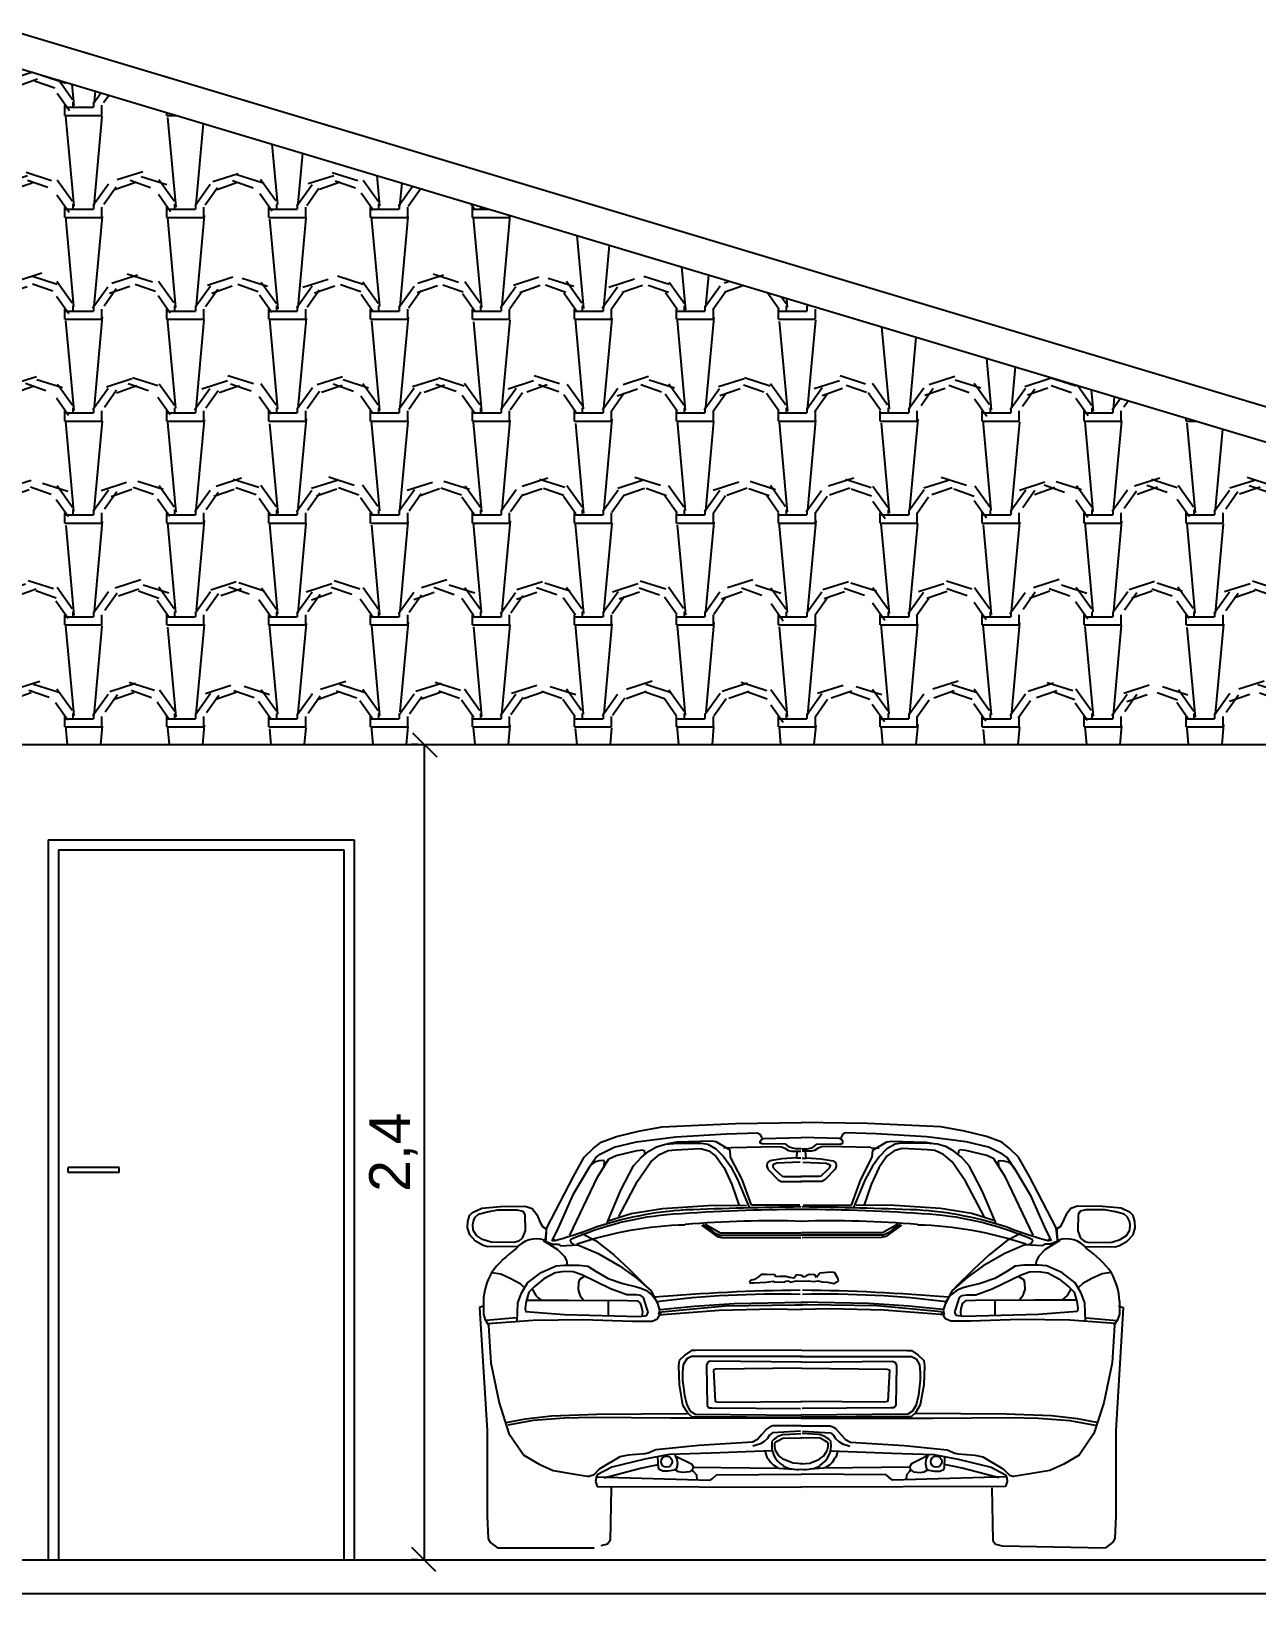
# Model space of a CAD drawing. Header units: millimetres. Extents: x 562 to 1062, y -27 to 300.
# Drawn here: x 958.979 to 962.586, y 218.549 to 223.149 of the extents above; entities that cross this region are included whole.
import ezdxf

# ---------------------------------------------------------------- set-up
doc = ezdxf.new("R2010")
doc.units = ezdxf.units.MM
doc.header["$LTSCALE"] = 0.04
doc.linetypes.add('ACAD_ISO03W100', pattern=[30, 12, -18])
for name, color, linetype in [('01', 1, 'Continuous'), ('02', 2, 'Continuous'), ('03', 3, 'Continuous'), ('05', 5, 'Continuous'), ('BAN', 11, 'Continuous'), ('CALCADA', 4, 'Continuous'), ('TRACEJADO', 7, 'ACAD_ISO03W100')]:
    doc.layers.add(name, color=color, linetype=linetype)
doc.styles.get("Standard").update_dxf_attribs({"font": 'arial.ttf'})
doc.dimstyles.new('ISO-25', dxfattribs={"dimscale": 0.03, "dimtxt": 4, "dimasz": 2.5, "dimexe": 1.25, "dimexo": 0.625, "dimtad": 1, "dimtxsty": 'Standard', "dimblk": 'OBLIQUE', "dimcen": 2.5, "dimadec": 3, "dimazin": 0, "dimtfac": 1, "dimtmove": 0, "dimatfit": 3, "dimldrblk": 'OBLIQUE', "dimfxl": 1, "dimarcsym": 0})

# ---------------------------------------------------------------- blocks, each defined once
blk = doc.blocks.new('_Oblique')
at = {"layer": 'TRACEJADO', "color": 0, "lineweight": -2}
blk.add_line((-0.5, -0.5), (0.5, 0.5), dxfattribs=at)
blk = doc.blocks.new('*D459')
at = {"layer": 'BAN', "color": 0}
for p, q in [((960.1167, 221.0494), (960.0979, 221.0494)), ((960.1354, 221.0494), (960.1354, 218.6494)), ((960.1167, 218.6494), (960.0979, 218.6494))]:
    blk.add_line(p, q, dxfattribs=at)
at = {"layer": 'Defpoints', "color": 0}
for p in [(960.1354, 221.0494), (960.1354, 218.6494), (960.1354, 218.6494)]:
    blk.add_point(p, dxfattribs=at)
at = {"layer": 'BAN', "color": 0, "xscale": 0.075, "yscale": 0.075, "zscale": 0.075}
for p, rotation in [((960.1354, 221.0494), 90), ((960.1354, 218.6494), 270)]:
    blk.add_blockref('_Oblique', p, dxfattribs=dict(at, rotation=rotation))
at = {"layer": 'BAN', "color": 0, "insert": (960.0445, 219.8494), "char_height": 0.12, "attachment_point": 5, "rotation": 90}
blk.add_mtext('2,4', dxfattribs=at)

msp = doc.modelspace()

# ---------------------------------------------------------------- hatches: boundary and pattern name
at = {"layer": '03'}
h = msp.add_hatch(dxfattribs=at)
h.set_pattern_fill('TELHA2', color=256, scale=0.3, style=0)
h.set_pattern_definition([(125.2176, (0.276, 0.03), (2.10000034906, -2.99999974996), [0.0624261, -6.1801698]), (160.71, (0.24, 0.081), (5.10000155527, -1.7999959482), [0.0635688, -6.2933172]), (199.29, (0.18, 0.102), (-5.10000155527, -1.7999959482), [0.0635688, -6.2933172]), (234.7824, (0.12, 0.081), (-2.10000034906, -2.99999974996), [0.0624261, -6.1801698]), (270, (0.084, 0.03), (0.3, -0.3), [0.03, -0.27]), (90, (0.276, 0), (-0.3, 0.3), [0.03, -0.27]), (0, (0.276, 0.024), (0.3, 0.3), [0.024, -0.276]), (0, (0.276, 0), (0.3, 0.3), [0.024, -0.276]), (125.5377, (0.3, 0.039), (-0.900000472, 1.1999994744), [0.077421, -2.5032768]), (162.2553, (0.255, 0.102), (-6.59999886937, 2.10000322881), [0.0787464, -7.7958963]), (197.7447, (0.18, 0.126), (6.59999886937, 2.10000322881), [0.0787464, -7.7958963]), (234.4623, (0.105, 0.102), (0.900000472, 1.1999994744), [0.077421, -2.5032768]), (270, (0.06, 0.039), (0.3, -0.3), [0.015, -0.285]), (90, (0.3, 0.024), (-0.3, 0.3), [0.015, -0.285]), (0, (0, 0.024), (0.3, 0.3), [0.06, -0.24]), (0, (0, 0), (0.3, 0.3), [0.084, -0.216]), (84.8056, (0.06, 0.036), (-0.2999985674, -3.000000201), [0.2650887, -3.0485196]), (95.1944, (0.3, 0.036), (-0.2999985674, 3.000000201), [0.2650887, -3.0485196])])
h.paths.add_polyline_path([(958.9287, 223.045), (958.9287, 221.9594), (958.9287, 221.0494), (965.4287, 221.0494), (965.4287, 221.095)])

# ---------------------------------------------------------------- linework, layer by layer
at = {"layer": '01'}
for p, q in [((960.8354, 219.9238), (960.9422, 219.9293)), ((960.9422, 219.9293), (961.0512, 219.9337)), ((961.0512, 219.9337), (961.2461, 219.937)), ((961.4399, 219.9337), (961.245, 219.937)), ((961.5489, 219.9293), (961.4399, 219.9337)), ((961.6557, 219.9238), (961.5489, 219.9293)), ((960.6559, 219.8786), (960.701, 219.8951)), ((960.6946, 219.8641), (960.7604, 219.8801)), ((960.701, 219.8951), (960.766, 219.9116)), ((960.7604, 219.8801), (960.876, 219.8948)), ((960.766, 219.9116), (960.8354, 219.9238)), ((960.876, 219.8948), (961.0253, 219.9035)), ((960.9814, 219.8816), (960.879, 219.8787)), ((960.9946, 219.8801), (960.9814, 219.8816)), ((961.0356, 219.8553), (960.9946, 219.8801)), ((961.0253, 219.9035), (961.1161, 219.9065)), ((961.1161, 219.9065), (961.1234, 219.9021)), ((961.1234, 219.9021), (961.1292, 219.8918)), ((961.1242, 219.8819), (961.1275, 219.8868)), ((961.1242, 219.8761), (961.1242, 219.8819)), ((961.1275, 219.8868), (961.1325, 219.8901)), ((961.1325, 219.8901), (961.246, 219.8926)), ((961.3586, 219.8901), (961.2451, 219.8926)), ((961.3636, 219.8868), (961.3586, 219.8901)), ((961.3677, 219.9021), (961.3619, 219.8918)), ((961.3669, 219.8819), (961.3636, 219.8868)), ((961.3669, 219.8761), (961.3669, 219.8819)), ((961.375, 219.9065), (961.3677, 219.9021)), ((961.4658, 219.9035), (961.375, 219.9065)), ((961.4555, 219.8553), (961.4965, 219.8801)), ((961.615, 219.8948), (961.4658, 219.9035)), ((961.4965, 219.8801), (961.5097, 219.8816)), ((961.5097, 219.8816), (961.6121, 219.8787)), ((961.7307, 219.8801), (961.615, 219.8948)), ((961.7251, 219.9116), (961.6557, 219.9238)), ((961.7901, 219.8951), (961.7251, 219.9116)), ((961.7965, 219.8641), (961.7307, 219.8801)), ((961.8352, 219.8786), (961.7901, 219.8951)), ((960.5744, 219.7774), (960.6063, 219.8346)), ((960.6063, 219.8346), (960.6339, 219.861)), ((960.6339, 219.861), (960.6559, 219.8786)), ((960.6404, 219.8334), (960.6536, 219.8436)), ((960.6536, 219.8436), (960.6946, 219.8641)), ((960.679, 219.8302), (960.6999, 219.8401)), ((960.6999, 219.8401), (960.7616, 219.8544)), ((960.7517, 219.8093), (960.7748, 219.8346)), ((960.7616, 219.8544), (960.7803, 219.8566)), ((960.7748, 219.8346), (960.7968, 219.8522)), ((960.7824, 219.8553), (960.7838, 219.845)), ((960.7968, 219.8522), (960.8189, 219.8654)), ((960.8023, 219.8214), (960.8277, 219.8423)), ((960.8189, 219.8654), (960.8453, 219.8731)), ((960.8277, 219.8423), (960.853, 219.8544)), ((960.8453, 219.8731), (960.8816, 219.8764)), ((960.879, 219.8787), (960.8512, 219.8743)), ((960.853, 219.8544), (960.875, 219.8566)), ((960.875, 219.8566), (960.9488, 219.8599)), ((960.8816, 219.8764), (960.951, 219.8764)), ((960.9488, 219.8599), (960.973, 219.8533)), ((960.951, 219.8764), (960.9697, 219.8731)), ((960.9697, 219.8731), (960.9939, 219.8588)), ((960.973, 219.8533), (960.9939, 219.8379)), ((960.9939, 219.8588), (961.016, 219.8368)), ((960.9939, 219.8379), (961.0182, 219.8038)), ((961.016, 219.8368), (961.0369, 219.8082)), ((961.04, 219.8626), (961.0165, 219.8611)), ((961.037, 219.8348), (961.0356, 219.8553)), ((961.0707, 219.769), (961.037, 219.8348)), ((961.0411, 219.863), (961.1703, 219.8663)), ((961.13, 219.8737), (961.1242, 219.8761)), ((961.1999, 219.8728), (961.13, 219.8737)), ((961.1703, 219.8663), (961.1868, 219.8654)), ((961.1868, 219.8654), (961.1966, 219.8613)), ((961.1966, 219.8613), (961.2073, 219.8547)), ((961.2049, 219.8695), (961.1999, 219.8728)), ((961.2106, 219.8646), (961.2049, 219.8695)), ((961.2073, 219.8547), (961.2164, 219.8523)), ((961.2197, 219.8613), (961.2106, 219.8646)), ((961.2164, 219.8523), (961.2329, 219.8523)), ((961.2287, 219.8597), (961.2197, 219.8613)), ((961.2444, 219.8597), (961.2287, 219.8597)), ((961.2312, 219.8317), (961.2337, 219.8523)), ((961.2337, 219.8523), (961.2436, 219.8523)), ((961.2467, 219.8597), (961.2624, 219.8597)), ((961.2574, 219.8523), (961.2475, 219.8523)), ((961.2599, 219.8317), (961.2574, 219.8523)), ((961.2747, 219.8523), (961.2582, 219.8523)), ((961.2624, 219.8597), (961.2714, 219.8613)), ((961.2714, 219.8613), (961.2805, 219.8646)), ((961.2837, 219.8547), (961.2747, 219.8523)), ((961.2805, 219.8646), (961.2862, 219.8695)), ((961.2944, 219.8613), (961.2837, 219.8547)), ((961.2862, 219.8695), (961.2912, 219.8728)), ((961.2912, 219.8728), (961.3611, 219.8737)), ((961.3043, 219.8654), (961.2944, 219.8613)), ((961.3208, 219.8663), (961.3043, 219.8654)), ((961.45, 219.863), (961.3208, 219.8663)), ((961.3611, 219.8737), (961.3669, 219.8761)), ((961.4204, 219.769), (961.4541, 219.8348)), ((961.4511, 219.8626), (961.4745, 219.8611)), ((961.4541, 219.8348), (961.4555, 219.8553)), ((961.4751, 219.8368), (961.4542, 219.8082)), ((961.4971, 219.8379), (961.4729, 219.8038)), ((961.4971, 219.8588), (961.4751, 219.8368)), ((961.5214, 219.8731), (961.4971, 219.8588)), ((961.5181, 219.8533), (961.4971, 219.8379)), ((961.5423, 219.8599), (961.5181, 219.8533)), ((961.5401, 219.8764), (961.5214, 219.8731)), ((961.6095, 219.8764), (961.5401, 219.8764)), ((961.6161, 219.8566), (961.5423, 219.8599)), ((961.6458, 219.8731), (961.6095, 219.8764)), ((961.6121, 219.8787), (961.6399, 219.8743)), ((961.6381, 219.8544), (961.6161, 219.8566)), ((961.6634, 219.8423), (961.6381, 219.8544)), ((961.6722, 219.8654), (961.6458, 219.8731)), ((961.6887, 219.8214), (961.6634, 219.8423)), ((961.6943, 219.8522), (961.6722, 219.8654)), ((961.7163, 219.8346), (961.6943, 219.8522)), ((961.7087, 219.8553), (961.7072, 219.845)), ((961.7295, 219.8544), (961.7108, 219.8566)), ((961.7394, 219.8093), (961.7163, 219.8346)), ((961.7912, 219.8401), (961.7295, 219.8544)), ((961.8121, 219.8302), (961.7912, 219.8401)), ((961.8375, 219.8436), (961.7965, 219.8641)), ((961.8572, 219.861), (961.8352, 219.8786)), ((961.8507, 219.8334), (961.8375, 219.8436)), ((961.8848, 219.8346), (961.8572, 219.861)), ((961.9167, 219.7774), (961.8848, 219.8346)), ((960.6218, 219.806), (960.5722, 219.7235)), ((960.617, 219.7997), (960.6404, 219.8334)), ((960.6317, 219.8159), (960.6218, 219.806)), ((960.6383, 219.8214), (960.6317, 219.8159)), ((960.6504, 219.8236), (960.6383, 219.8214)), ((960.6449, 219.7763), (960.679, 219.8302)), ((960.6603, 219.8247), (960.6504, 219.8236)), ((960.6658, 219.8236), (960.6603, 219.8247)), ((960.6647, 219.8093), (960.6658, 219.8236)), ((960.7131, 219.7356), (960.7517, 219.8093)), ((960.7627, 219.7642), (960.8023, 219.8214)), ((961.0182, 219.8038), (961.0402, 219.7543)), ((961.0369, 219.8082), (961.0578, 219.7686)), ((961.1448, 219.8177), (961.1432, 219.8079)), ((961.1432, 219.8079), (961.1465, 219.7997)), ((961.1522, 219.8235), (961.1448, 219.8177)), ((961.1465, 219.7997), (961.1769, 219.7676)), ((961.1884, 219.8301), (961.1522, 219.8235)), ((961.1629, 219.8136), (961.1604, 219.8087)), ((961.1604, 219.8087), (961.1637, 219.8021)), ((961.1728, 219.8169), (961.1629, 219.8136)), ((961.1637, 219.8021), (961.1695, 219.7964)), ((961.1695, 219.7964), (961.1884, 219.7791)), ((961.2419, 219.8202), (961.1728, 219.8169)), ((961.2304, 219.8325), (961.1884, 219.8301)), ((961.2436, 219.8317), (961.2312, 219.8317)), ((961.2475, 219.8317), (961.2599, 219.8317)), ((961.2492, 219.8202), (961.3183, 219.8169)), ((961.2607, 219.8325), (961.3027, 219.8301)), ((961.3027, 219.8301), (961.3389, 219.8235)), ((961.3216, 219.7964), (961.3027, 219.7791)), ((961.3446, 219.7997), (961.3142, 219.7676)), ((961.3183, 219.8169), (961.3282, 219.8136)), ((961.3274, 219.8021), (961.3216, 219.7964)), ((961.3307, 219.8087), (961.3274, 219.8021)), ((961.3282, 219.8136), (961.3307, 219.8087)), ((961.3389, 219.8235), (961.3463, 219.8177)), ((961.3479, 219.8079), (961.3446, 219.7997)), ((961.3463, 219.8177), (961.3479, 219.8079)), ((961.4542, 219.8082), (961.4333, 219.7686)), ((961.4729, 219.8038), (961.4509, 219.7543)), ((961.7284, 219.7642), (961.6887, 219.8214)), ((961.7779, 219.7356), (961.7394, 219.8093)), ((961.8462, 219.7763), (961.8121, 219.8302)), ((961.8253, 219.8236), (961.8308, 219.8247)), ((961.8264, 219.8093), (961.8253, 219.8236)), ((961.8308, 219.8247), (961.8407, 219.8236)), ((961.8407, 219.8236), (961.8528, 219.8214)), ((961.8741, 219.7997), (961.8507, 219.8334)), ((961.8528, 219.8214), (961.8594, 219.8159)), ((961.8594, 219.8159), (961.8693, 219.806)), ((961.8693, 219.806), (961.9189, 219.7235)), ((960.4962, 219.6267), (960.5744, 219.7774)), ((960.5634, 219.6047), (960.6449, 219.7763)), ((960.7076, 219.6597), (960.7627, 219.7642)), ((961.0402, 219.7543), (961.0622, 219.6916)), ((961.0578, 219.7686), (961.092, 219.6861)), ((961.0985, 219.693), (961.0707, 219.769)), ((961.1769, 219.7676), (961.1859, 219.7635)), ((961.1859, 219.7635), (961.1925, 219.7627)), ((961.1884, 219.7791), (961.1934, 219.7775)), ((961.1925, 219.7627), (961.2468, 219.7635)), ((961.1934, 219.7775), (961.2468, 219.7775)), ((961.2977, 219.7775), (961.2442, 219.7775)), ((961.2986, 219.7627), (961.2442, 219.7635)), ((961.3027, 219.7791), (961.2977, 219.7775)), ((961.3051, 219.7635), (961.2986, 219.7627)), ((961.3142, 219.7676), (961.3051, 219.7635)), ((961.3926, 219.693), (961.4204, 219.769)), ((961.4333, 219.7686), (961.3991, 219.6861)), ((961.4509, 219.7543), (961.4289, 219.6916)), ((961.7834, 219.6597), (961.7284, 219.7642)), ((961.9277, 219.6047), (961.8462, 219.7763)), ((961.9949, 219.6267), (961.9167, 219.7774)), ((960.5722, 219.7235), (960.5304, 219.6289)), ((960.6735, 219.641), (960.7131, 219.7356)), ((961.8176, 219.641), (961.7779, 219.7356)), ((961.9189, 219.7235), (961.9607, 219.6289)), ((960.2639, 219.6449), (960.2688, 219.6626)), ((960.2688, 219.6626), (960.2776, 219.6722)), ((960.2776, 219.6722), (960.3049, 219.6843)), ((960.28, 219.6465), (960.2856, 219.6578)), ((960.2856, 219.6578), (960.2953, 219.6674)), ((960.2953, 219.6674), (960.3242, 219.6746)), ((960.3049, 219.6843), (960.3596, 219.6899)), ((960.3218, 219.6738), (960.3523, 219.6794)), ((960.3523, 219.6794), (960.4086, 219.6794)), ((960.3596, 219.6899), (960.4327, 219.6907)), ((960.4086, 219.6794), (960.4255, 219.6762)), ((960.4255, 219.6762), (960.4311, 219.6658)), ((960.4311, 219.6658), (960.4319, 219.6176)), ((960.4327, 219.6907), (960.4528, 219.6835)), ((960.4528, 219.6835), (960.4665, 219.6658)), ((960.4665, 219.6658), (960.4777, 219.6401)), ((960.6768, 219.6476), (960.744, 219.6685)), ((960.744, 219.6685), (960.8365, 219.6839)), ((960.8365, 219.6839), (960.9862, 219.6938)), ((960.9862, 219.6938), (961.0842, 219.6927)), ((961.2405, 219.693), (961.0985, 219.693)), ((961.2506, 219.693), (961.3926, 219.693)), ((961.5049, 219.6938), (961.4068, 219.6927)), ((961.6546, 219.6839), (961.5049, 219.6938)), ((961.7471, 219.6685), (961.6546, 219.6839)), ((961.8143, 219.6476), (961.7471, 219.6685)), ((962.0246, 219.6658), (962.0134, 219.6401)), ((962.0383, 219.6835), (962.0246, 219.6658)), ((962.0584, 219.6907), (962.0383, 219.6835)), ((962.1315, 219.6899), (962.0584, 219.6907)), ((962.06, 219.6658), (962.0592, 219.6176)), ((962.0656, 219.6762), (962.06, 219.6658)), ((962.0825, 219.6794), (962.0656, 219.6762)), ((962.1387, 219.6794), (962.0825, 219.6794)), ((962.1862, 219.6843), (962.1315, 219.6899)), ((962.1693, 219.6738), (962.1387, 219.6794)), ((962.1958, 219.6674), (962.1669, 219.6746)), ((962.2135, 219.6722), (962.1862, 219.6843)), ((962.2055, 219.6578), (962.1958, 219.6674)), ((962.2111, 219.6465), (962.2055, 219.6578)), ((962.2223, 219.6626), (962.2135, 219.6722)), ((962.2272, 219.6449), (962.2223, 219.6626)), ((960.2631, 219.6264), (960.2639, 219.6449)), ((960.2696, 219.6056), (960.2631, 219.6264)), ((960.2864, 219.5871), (960.2696, 219.6056)), ((960.2784, 219.6361), (960.28, 219.6465)), ((960.2792, 219.62), (960.2784, 219.6361)), ((960.2889, 219.604), (960.2792, 219.62)), ((960.4319, 219.6176), (960.4239, 219.5967)), ((960.4777, 219.6401), (960.4842, 219.6296)), ((960.4842, 219.6296), (960.4938, 219.624)), ((960.4918, 219.5915), (960.4962, 219.6267)), ((960.4938, 219.624), (960.493, 219.5895)), ((960.5304, 219.6289), (960.5105, 219.5882)), ((960.5993, 219.6103), (960.6397, 219.5897)), ((960.9512, 219.6349), (960.9972, 219.6011)), ((960.9552, 219.6363), (960.9728, 219.6255)), ((960.962, 219.6376), (961.0067, 219.6119)), ((960.9728, 219.6255), (960.9877, 219.6133)), ((960.9877, 219.6133), (961.0053, 219.6052)), ((961.0053, 219.6052), (961.2449, 219.6052)), ((961.0067, 219.6119), (961.0283, 219.6119)), ((961.0283, 219.6119), (961.2449, 219.6119)), ((961.4628, 219.6119), (961.2462, 219.6119)), ((961.4858, 219.6052), (961.2462, 219.6052)), ((961.4844, 219.6119), (961.4628, 219.6119)), ((961.5291, 219.6376), (961.4844, 219.6119)), ((961.5034, 219.6133), (961.4858, 219.6052)), ((961.5399, 219.6349), (961.4939, 219.6011)), ((961.5183, 219.6255), (961.5034, 219.6133)), ((961.5359, 219.6363), (961.5183, 219.6255)), ((961.8917, 219.6103), (961.8514, 219.5897)), ((961.9607, 219.6289), (961.9806, 219.5882)), ((961.9993, 219.5915), (961.9949, 219.6267)), ((962.0069, 219.6296), (961.9973, 219.624)), ((961.9973, 219.624), (961.9981, 219.5895)), ((962.0134, 219.6401), (962.0069, 219.6296)), ((962.0592, 219.6176), (962.0672, 219.5967)), ((962.2022, 219.604), (962.2119, 219.62)), ((962.2046, 219.5871), (962.2215, 219.6056)), ((962.2127, 219.6361), (962.2111, 219.6465)), ((962.2119, 219.62), (962.2127, 219.6361)), ((962.2215, 219.6056), (962.228, 219.6264)), ((962.228, 219.6264), (962.2272, 219.6449)), ((960.3089, 219.575), (960.2864, 219.5871)), ((960.3073, 219.5919), (960.2889, 219.604)), ((960.3323, 219.5847), (960.3073, 219.5919)), ((960.3226, 219.571), (960.3089, 219.575)), ((960.4086, 219.5718), (960.3226, 219.571)), ((960.399, 219.5831), (960.3323, 219.5847)), ((960.4134, 219.5871), (960.399, 219.5831)), ((960.4239, 219.5967), (960.4134, 219.5871)), ((960.4851, 219.5898), (960.5279, 219.5632)), ((960.4891, 219.5888), (960.5133, 219.5789)), ((960.5105, 219.5882), (960.5204, 219.5926)), ((960.5133, 219.5789), (960.5303, 219.5789)), ((960.5279, 219.5632), (960.5473, 219.543)), ((960.5303, 219.5789), (960.5366, 219.5736)), ((960.5366, 219.5736), (960.5877, 219.5763)), ((960.5877, 219.5763), (960.6469, 219.5512)), ((960.6397, 219.5897), (960.6935, 219.5476)), ((960.9972, 219.6011), (961.0107, 219.5984)), ((961.0107, 219.5984), (961.2435, 219.5971)), ((961.4804, 219.5984), (961.2476, 219.5971)), ((961.4939, 219.6011), (961.4804, 219.5984)), ((961.8514, 219.5897), (961.7976, 219.5476)), ((961.9034, 219.5763), (961.8442, 219.5512)), ((961.9545, 219.5736), (961.9034, 219.5763)), ((961.9632, 219.5632), (961.9438, 219.543)), ((961.9608, 219.5789), (961.9545, 219.5736)), ((961.9778, 219.5789), (961.9608, 219.5789)), ((962.006, 219.5898), (961.9632, 219.5632)), ((961.9806, 219.5882), (961.9706, 219.5926)), ((962.002, 219.5888), (961.9778, 219.5789)), ((962.0672, 219.5967), (962.0777, 219.5871)), ((962.0777, 219.5871), (962.0921, 219.5831)), ((962.0825, 219.5718), (962.1685, 219.571)), ((962.0921, 219.5831), (962.1588, 219.5847)), ((962.1588, 219.5847), (962.1838, 219.5919)), ((962.1685, 219.571), (962.1821, 219.575)), ((962.1821, 219.575), (962.2046, 219.5871)), ((962.1838, 219.5919), (962.2022, 219.604)), ((960.4792, 219.4956), (960.524, 219.5144)), ((960.524, 219.5144), (960.5482, 219.5171)), ((960.5473, 219.543), (960.5538, 219.5309)), ((960.5482, 219.5171), (960.5913, 219.5171)), ((960.5538, 219.5309), (960.5562, 219.5164)), ((960.5913, 219.5171), (960.6164, 219.5135)), ((960.6164, 219.5135), (960.6415, 219.4983)), ((960.6469, 219.5512), (960.7105, 219.5144)), ((960.6935, 219.5476), (960.7392, 219.5037)), ((960.7105, 219.5144), (960.7581, 219.4804)), ((961.7805, 219.5144), (961.733, 219.4804)), ((961.7976, 219.5476), (961.7519, 219.5037)), ((961.8442, 219.5512), (961.7805, 219.5144)), ((961.8747, 219.5135), (961.8496, 219.4983)), ((961.8998, 219.5171), (961.8747, 219.5135)), ((961.9429, 219.5171), (961.8998, 219.5171)), ((961.9373, 219.5309), (961.9349, 219.5164)), ((961.9438, 219.543), (961.9373, 219.5309)), ((961.9671, 219.5144), (961.9429, 219.5171)), ((962.0119, 219.4956), (961.9671, 219.5144)), ((960.3339, 219.4956), (960.3608, 219.4911)), ((960.3608, 219.4911), (960.3904, 219.4777)), ((960.3904, 219.4777), (960.4173, 219.4625)), ((960.4397, 219.4643), (960.4792, 219.4956)), ((960.4876, 219.4763), (960.4585, 219.4531)), ((960.5208, 219.4946), (960.4876, 219.4763)), ((960.5483, 219.4979), (960.5208, 219.4946)), ((960.574, 219.4971), (960.5483, 219.4979)), ((960.599, 219.488), (960.574, 219.4971)), ((960.5923, 219.4747), (960.589, 219.4655)), ((960.6064, 219.483), (960.5923, 219.4747)), ((960.6838, 219.4473), (960.599, 219.488)), ((960.6415, 219.4983), (960.6765, 219.4777)), ((960.6765, 219.4777), (960.7195, 219.4625)), ((960.7392, 219.5037), (960.7939, 219.4499)), ((960.7581, 219.4804), (960.8029, 219.441)), ((961.0946, 219.4721), (961.093, 219.4653)), ((961.1072, 219.4742), (961.0946, 219.4721)), ((961.1046, 219.4643), (961.1414, 219.4669)), ((961.1188, 219.4826), (961.1072, 219.4742)), ((961.1272, 219.4895), (961.1188, 219.4826)), ((961.1425, 219.4895), (961.1272, 219.4895)), ((961.1414, 219.4669), (961.1625, 219.47)), ((961.1683, 219.4879), (961.1425, 219.4895)), ((961.1625, 219.47), (961.1656, 219.4674)), ((961.1656, 219.4674), (961.1772, 219.4664)), ((961.1704, 219.4826), (961.1683, 219.4879)), ((961.1819, 219.4832), (961.1704, 219.4826)), ((961.1772, 219.4664), (961.1967, 219.4679)), ((961.1993, 219.4837), (961.1819, 219.4832)), ((961.1967, 219.4679), (961.1998, 219.47)), ((961.2103, 219.4805), (961.1993, 219.4837)), ((961.1998, 219.47), (961.2061, 219.4706)), ((961.2061, 219.4706), (961.2124, 219.4669)), ((961.224, 219.4784), (961.2103, 219.4805)), ((961.2124, 219.4669), (961.2309, 219.4711)), ((961.2314, 219.4884), (961.224, 219.4784)), ((961.2309, 219.4711), (961.2608, 219.4695)), ((961.2461, 219.4863), (961.2314, 219.4884)), ((961.254, 219.4816), (961.2461, 219.4863)), ((961.2593, 219.4853), (961.254, 219.4816)), ((961.2687, 219.4895), (961.2593, 219.4853)), ((961.2608, 219.4695), (961.2672, 219.4711)), ((961.2672, 219.4711), (961.2803, 219.4685)), ((961.285, 219.4879), (961.2687, 219.4895)), ((961.2803, 219.4685), (961.295, 219.4706)), ((961.2898, 219.48), (961.285, 219.4879)), ((961.2998, 219.4932), (961.2898, 219.48)), ((961.295, 219.4706), (961.3061, 219.4679)), ((961.3319, 219.4958), (961.2998, 219.4932)), ((961.3061, 219.4679), (961.3219, 219.4669)), ((961.3219, 219.4669), (961.3408, 219.4632)), ((961.3429, 219.4953), (961.3319, 219.4958)), ((961.3408, 219.4632), (961.3545, 219.4711)), ((961.3524, 219.479), (961.3429, 219.4953)), ((961.3545, 219.4711), (961.3524, 219.479)), ((961.733, 219.4804), (961.6882, 219.441)), ((961.7519, 219.5037), (961.6972, 219.4499)), ((961.8146, 219.4777), (961.7716, 219.4625)), ((961.8073, 219.4473), (961.8921, 219.488)), ((961.8496, 219.4983), (961.8146, 219.4777)), ((961.8846, 219.483), (961.8988, 219.4747)), ((961.8921, 219.488), (961.9171, 219.4971)), ((961.8988, 219.4747), (961.9021, 219.4655)), ((961.9171, 219.4971), (961.9428, 219.4979)), ((961.9428, 219.4979), (961.9703, 219.4946)), ((961.9703, 219.4946), (962.0035, 219.4763)), ((962.0035, 219.4763), (962.0326, 219.4531)), ((962.0514, 219.4643), (962.0119, 219.4956)), ((962.1007, 219.4777), (962.0738, 219.4625)), ((962.1303, 219.4911), (962.1007, 219.4777)), ((962.1572, 219.4956), (962.1303, 219.4911)), ((960.411, 219.406), (960.4218, 219.4347)), ((960.4173, 219.4625), (960.4308, 219.4499)), ((960.4218, 219.4347), (960.4397, 219.4643)), ((960.4427, 219.4373), (960.4352, 219.4099)), ((960.4585, 219.4531), (960.4427, 219.4373)), ((960.4535, 219.4448), (960.4635, 219.4273)), ((960.4635, 219.4273), (960.4709, 219.4207)), ((960.4709, 219.4207), (960.4784, 219.4149)), ((960.589, 219.4655), (960.5882, 219.4456)), ((960.5882, 219.4456), (960.5915, 219.434)), ((960.5915, 219.434), (960.594, 219.4265)), ((960.594, 219.4265), (960.6031, 219.4157)), ((960.732, 219.4298), (960.6838, 219.4473)), ((960.7195, 219.4625), (960.7599, 219.4526)), ((960.7594, 219.4298), (960.732, 219.4298)), ((960.7727, 219.4273), (960.7594, 219.4298)), ((960.7599, 219.4526), (960.7697, 219.4499)), ((960.7697, 219.4499), (960.7877, 219.4428)), ((960.7802, 219.4215), (960.7727, 219.4273)), ((960.7902, 219.39), (960.7802, 219.4215)), ((960.7877, 219.4428), (960.8065, 219.4284)), ((960.8029, 219.441), (960.8208, 219.4051)), ((960.8065, 219.4284), (960.8199, 219.4105)), ((961.093, 219.4653), (961.0957, 219.4648)), ((961.0957, 219.4648), (961.1035, 219.4643)), ((961.6882, 219.441), (961.6702, 219.4051)), ((961.6846, 219.4284), (961.6711, 219.4105)), ((961.7034, 219.4428), (961.6846, 219.4284)), ((961.7009, 219.39), (961.7109, 219.4215)), ((961.7214, 219.4499), (961.7034, 219.4428)), ((961.7109, 219.4215), (961.7184, 219.4273)), ((961.7184, 219.4273), (961.7317, 219.4298)), ((961.7312, 219.4526), (961.7214, 219.4499)), ((961.7716, 219.4625), (961.7312, 219.4526)), ((961.7317, 219.4298), (961.7591, 219.4298)), ((961.7591, 219.4298), (961.8073, 219.4473)), ((961.8971, 219.4265), (961.888, 219.4157)), ((961.8996, 219.434), (961.8971, 219.4265)), ((961.9029, 219.4456), (961.8996, 219.434)), ((961.9021, 219.4655), (961.9029, 219.4456)), ((962.0201, 219.4207), (962.0127, 219.4149)), ((962.0276, 219.4273), (962.0201, 219.4207)), ((962.0376, 219.4448), (962.0276, 219.4273)), ((962.0326, 219.4531), (962.0484, 219.4373)), ((962.0484, 219.4373), (962.0559, 219.4099)), ((962.0693, 219.4347), (962.0514, 219.4643)), ((962.0738, 219.4625), (962.0603, 219.4499)), ((962.0801, 219.406), (962.0693, 219.4347)), ((960.3121, 219.3973), (960.2983, 219.3918)), ((960.2983, 219.3918), (960.3204, 219.0299)), ((960.3093, 219.4111), (960.3093, 219.3918)), ((960.3093, 219.3918), (960.3093, 219.3724)), ((960.4092, 219.3505), (960.411, 219.406)), ((960.4352, 219.4099), (960.4319, 219.39)), ((960.4319, 219.39), (960.4335, 219.3817)), ((960.4335, 219.3808), (960.5483, 219.3717)), ((960.4377, 219.414), (960.5599, 219.414)), ((960.5599, 219.414), (960.7336, 219.4132)), ((960.6763, 219.4124), (960.6763, 219.3667)), ((960.7336, 219.4132), (960.7627, 219.4116)), ((960.7627, 219.4116), (960.771, 219.4049)), ((960.771, 219.4049), (960.776, 219.3891)), ((960.776, 219.3891), (960.7777, 219.3792)), ((960.7777, 219.3792), (960.776, 219.3659)), ((960.7943, 219.3792), (960.7902, 219.39)), ((960.7902, 219.3684), (960.7943, 219.3792)), ((960.8199, 219.4105), (960.828, 219.3845)), ((960.8214, 219.3587), (960.8336, 219.3795)), ((960.8249, 219.3708), (961.0034, 219.3847)), ((960.828, 219.3845), (960.8253, 219.372)), ((960.8307, 219.3861), (960.9295, 219.3956)), ((960.8336, 219.3795), (961.0224, 219.3968)), ((960.9295, 219.3956), (961.0473, 219.4037)), ((961.0034, 219.3847), (961.161, 219.3881)), ((961.0224, 219.3968), (961.2269, 219.4002)), ((961.0473, 219.4037), (961.2462, 219.4077)), ((961.161, 219.3881), (961.2477, 219.3864)), ((961.2269, 219.4002), (961.2477, 219.4002)), ((961.2642, 219.4002), (961.2434, 219.4002)), ((961.3301, 219.3881), (961.2434, 219.3864)), ((961.4438, 219.4037), (961.2449, 219.4077)), ((961.4687, 219.3968), (961.2642, 219.4002)), ((961.4877, 219.3847), (961.3301, 219.3881)), ((961.5616, 219.3956), (961.4438, 219.4037)), ((961.6575, 219.3795), (961.4687, 219.3968)), ((961.6662, 219.3708), (961.4877, 219.3847)), ((961.6604, 219.3861), (961.5616, 219.3956)), ((961.6696, 219.3587), (961.6575, 219.3795)), ((961.6711, 219.4105), (961.6631, 219.3845)), ((961.6631, 219.3845), (961.6658, 219.372)), ((961.6968, 219.3792), (961.7009, 219.39)), ((961.7009, 219.3684), (961.6968, 219.3792)), ((961.7151, 219.3891), (961.7134, 219.3792)), ((961.7134, 219.3792), (961.7151, 219.3659)), ((961.72, 219.4049), (961.7151, 219.3891)), ((961.7284, 219.4116), (961.72, 219.4049)), ((961.7575, 219.4132), (961.7284, 219.4116)), ((961.9312, 219.414), (961.7575, 219.4132)), ((961.8148, 219.4124), (961.8148, 219.3667)), ((962.0534, 219.414), (961.9312, 219.414)), ((962.0576, 219.3808), (961.9428, 219.3717)), ((962.0559, 219.4099), (962.0592, 219.39)), ((962.0592, 219.39), (962.0576, 219.3817)), ((962.0819, 219.3505), (962.0801, 219.406)), ((962.1928, 219.3918), (962.1707, 219.0299)), ((962.179, 219.3973), (962.1928, 219.3918)), ((962.1818, 219.4111), (962.1818, 219.3918)), ((962.1818, 219.3918), (962.1818, 219.3724)), ((960.3093, 219.3724), (960.3149, 219.3559)), ((960.3149, 219.3559), (960.3259, 219.3393)), ((960.4066, 219.3621), (960.3169, 219.3541)), ((960.3225, 219.3448), (960.4559, 219.3552)), ((960.3242, 219.3396), (960.3311, 219.2289)), ((960.4559, 219.3552), (960.6031, 219.357)), ((960.5483, 219.3717), (960.7686, 219.3659)), ((960.6031, 219.357), (960.7469, 219.3518)), ((960.7469, 219.3518), (960.8059, 219.3518)), ((960.7686, 219.3659), (960.7902, 219.3684)), ((960.8059, 219.3518), (960.8214, 219.3587)), ((961.6852, 219.3518), (961.6696, 219.3587)), ((961.7441, 219.3518), (961.6852, 219.3518)), ((961.7225, 219.3659), (961.7009, 219.3684)), ((961.9428, 219.3717), (961.7225, 219.3659)), ((961.8879, 219.357), (961.7441, 219.3518)), ((962.0352, 219.3552), (961.8879, 219.357)), ((962.1686, 219.3448), (962.0352, 219.3552)), ((962.0845, 219.3621), (962.1742, 219.3541)), ((962.1669, 219.3396), (962.16, 219.2289)), ((962.1762, 219.3559), (962.1652, 219.3393)), ((962.1818, 219.3724), (962.1762, 219.3559)), ((960.9029, 219.2531), (960.8856, 219.2358)), ((960.9081, 219.241), (960.8977, 219.2237)), ((960.9219, 219.2652), (960.9029, 219.2531)), ((960.9219, 219.2479), (960.9081, 219.241)), ((960.9341, 219.2652), (960.9219, 219.2652)), ((961.2494, 219.2479), (960.9219, 219.2479)), ((961.2459, 219.2669), (960.9341, 219.2652)), ((961.2417, 219.2479), (961.5692, 219.2479)), ((961.2452, 219.2669), (961.557, 219.2652)), ((961.557, 219.2652), (961.5692, 219.2652)), ((961.5692, 219.2652), (961.5882, 219.2531)), ((961.5692, 219.2479), (961.583, 219.241)), ((961.583, 219.241), (961.5934, 219.2237)), ((961.5882, 219.2531), (961.6055, 219.2358)), ((960.3311, 219.2289), (960.3554, 219.1112)), ((960.8856, 219.2358), (960.8838, 219.2202)), ((960.8838, 219.2202), (960.8856, 219.1648)), ((960.8977, 219.2237), (960.8959, 219.2012)), ((960.8959, 219.2012), (960.8959, 219.1787)), ((960.9703, 219.2317), (960.9657, 219.2224)), ((960.9657, 219.2224), (960.968, 219.1037)), ((960.9773, 219.2341), (960.9703, 219.2317)), ((961.2453, 219.2317), (960.9773, 219.2341)), ((960.9936, 219.2108), (960.9866, 219.2085)), ((960.9866, 219.2085), (960.9913, 219.1153)), ((961.2453, 219.2131), (960.9936, 219.2108)), ((961.2458, 219.2317), (961.5138, 219.2341)), ((961.2458, 219.2131), (961.4975, 219.2108)), ((961.4975, 219.2108), (961.5045, 219.2085)), ((961.5045, 219.2085), (961.4998, 219.1153)), ((961.5138, 219.2341), (961.5208, 219.2317)), ((961.5208, 219.2317), (961.5254, 219.2224)), ((961.5254, 219.2224), (961.5231, 219.1037)), ((961.5934, 219.2237), (961.5951, 219.2012)), ((961.5951, 219.2012), (961.5951, 219.1787)), ((961.6055, 219.2358), (961.6073, 219.2202)), ((961.6073, 219.2202), (961.6055, 219.1648)), ((962.16, 219.2289), (962.1357, 219.1112)), ((960.8856, 219.1648), (960.8959, 219.106)), ((960.8959, 219.1787), (960.9011, 219.1337)), ((961.5951, 219.1787), (961.5899, 219.1337)), ((961.6055, 219.1648), (961.5951, 219.106)), ((960.3554, 219.1112), (960.3848, 219.0211)), ((960.8959, 219.106), (960.9098, 219.0817)), ((960.9011, 219.1337), (960.9081, 219.106)), ((960.9081, 219.106), (960.9185, 219.0869)), ((960.968, 219.1037), (960.9726, 219.0967)), ((960.9913, 219.1153), (961.0029, 219.113)), ((961.0029, 219.113), (961.2477, 219.1153)), ((961.4881, 219.113), (961.2434, 219.1153)), ((961.4998, 219.1153), (961.4881, 219.113)), ((961.5231, 219.1037), (961.5184, 219.0967)), ((961.583, 219.106), (961.5726, 219.0869)), ((961.5951, 219.106), (961.5813, 219.0817)), ((961.5899, 219.1337), (961.583, 219.106)), ((962.1357, 219.1112), (962.1063, 219.0211)), ((960.3762, 219.054), (960.4334, 219.0644)), ((960.4559, 219.0592), (960.3814, 219.0454)), ((960.4334, 219.0644), (960.5096, 219.0731)), ((960.5477, 219.0662), (960.4559, 219.0592)), ((960.5096, 219.0731), (960.643, 219.0783)), ((960.6309, 219.0679), (960.5477, 219.0662)), ((960.8596, 219.0662), (960.6309, 219.0679)), ((960.643, 219.0783), (960.9098, 219.08)), ((961.2477, 219.0662), (960.8596, 219.0662)), ((960.9098, 219.0817), (960.9219, 219.0713)), ((960.9185, 219.0869), (960.9323, 219.0783)), ((960.9219, 219.0713), (961.2459, 219.0696)), ((960.9323, 219.0783), (961.2459, 219.0748)), ((960.9726, 219.0967), (960.982, 219.0967)), ((960.982, 219.0967), (961.243, 219.0944)), ((961.2434, 219.0662), (961.6315, 219.0662)), ((961.5588, 219.0783), (961.2452, 219.0748)), ((961.5692, 219.0713), (961.2452, 219.0696)), ((961.5091, 219.0967), (961.2481, 219.0944)), ((961.5184, 219.0967), (961.5091, 219.0967)), ((961.5726, 219.0869), (961.5588, 219.0783)), ((961.5813, 219.0817), (961.5692, 219.0713)), ((961.8481, 219.0783), (961.5813, 219.08)), ((961.6315, 219.0662), (961.8602, 219.0679)), ((961.9815, 219.0731), (961.8481, 219.0783)), ((961.8602, 219.0679), (961.9434, 219.0662)), ((961.9434, 219.0662), (962.0352, 219.0592)), ((962.0577, 219.0644), (961.9815, 219.0731)), ((962.0352, 219.0592), (962.1097, 219.0454)), ((962.1149, 219.054), (962.0577, 219.0644)), ((960.3204, 219.0299), (960.3204, 218.9166)), ((960.3848, 219.0211), (960.4282, 218.9571)), ((961.1283, 219.0172), (961.1162, 219.0039)), ((961.1429, 219.0342), (961.1283, 219.0172)), ((961.1453, 219.0063), (961.1356, 218.9978)), ((961.1514, 219.0403), (961.1429, 219.0342)), ((961.1514, 219.016), (961.1453, 219.0063)), ((961.1611, 219.0439), (961.1514, 219.0403)), ((961.1599, 219.0233), (961.1514, 219.016)), ((961.2426, 219.0282), (961.1599, 219.0233)), ((961.245, 219.0439), (961.1611, 219.0439)), ((961.1745, 218.999), (961.1903, 219.0075)), ((961.1903, 219.0075), (961.2462, 219.0087)), ((961.1952, 219.0184), (961.2438, 219.0209)), ((961.3008, 219.0075), (961.2449, 219.0087)), ((961.2461, 219.0439), (961.33, 219.0439)), ((961.2959, 219.0184), (961.2473, 219.0209)), ((961.2485, 219.0282), (961.3312, 219.0233)), ((961.3166, 218.999), (961.3008, 219.0075)), ((961.33, 219.0439), (961.3397, 219.0403)), ((961.3312, 219.0233), (961.3397, 219.016)), ((961.3397, 219.0403), (961.3482, 219.0342)), ((961.3397, 219.016), (961.3458, 219.0063)), ((961.3458, 219.0063), (961.3555, 218.9978)), ((961.3482, 219.0342), (961.3628, 219.0172)), ((961.3628, 219.0172), (961.3749, 219.0039)), ((962.1063, 219.0211), (962.0629, 218.9571)), ((962.1707, 219.0299), (962.1707, 218.9166)), ((960.7843, 218.9614), (960.7357, 218.9577)), ((960.794, 218.9638), (960.7843, 218.9614)), ((960.8171, 218.9735), (960.794, 218.9638)), ((960.9435, 218.9857), (960.8171, 218.9735)), ((960.98, 218.9638), (960.856, 218.9589)), ((961.1016, 218.9954), (960.9435, 218.9857)), ((961.1587, 218.9699), (960.98, 218.9638)), ((961.1162, 219.0039), (961.1016, 218.9954)), ((961.1247, 218.9905), (961.1028, 218.9844)), ((961.1356, 218.9978), (961.1247, 218.9905)), ((961.138, 218.9699), (961.1441, 218.9517)), ((961.1672, 218.9942), (961.1745, 218.999)), ((961.1672, 218.9832), (961.1672, 218.9942)), ((961.1696, 218.9711), (961.1672, 218.9832)), ((961.1794, 218.9553), (961.1696, 218.9711)), ((961.3117, 218.9553), (961.3215, 218.9711)), ((961.3239, 218.9942), (961.3166, 218.999)), ((961.3215, 218.9711), (961.3239, 218.9832)), ((961.3239, 218.9832), (961.3239, 218.9942)), ((961.3324, 218.9699), (961.5111, 218.9638)), ((961.3531, 218.9699), (961.347, 218.9517)), ((961.3555, 218.9978), (961.3664, 218.9905)), ((961.3664, 218.9905), (961.3883, 218.9844)), ((961.3749, 219.0039), (961.3895, 218.9954)), ((961.3895, 218.9954), (961.5475, 218.9857)), ((961.5111, 218.9638), (961.6351, 218.9589)), ((961.5475, 218.9857), (961.674, 218.9735)), ((961.674, 218.9735), (961.6971, 218.9638)), ((961.6971, 218.9638), (961.7068, 218.9614)), ((961.7068, 218.9614), (961.7554, 218.9577)), ((960.3204, 218.9166), (960.3204, 218.7785)), ((960.4282, 218.9571), (960.4732, 218.9311)), ((960.4732, 218.9311), (960.5148, 218.9121)), ((960.6506, 218.9164), (960.6336, 218.8982)), ((960.6871, 218.9225), (960.6445, 218.8994)), ((960.7114, 218.9529), (960.6506, 218.9164)), ((960.664, 218.8909), (960.7721, 218.9189)), ((960.7843, 218.9456), (960.6871, 218.9225)), ((960.7357, 218.9577), (960.7114, 218.9529)), ((960.7721, 218.9189), (960.8244, 218.9298)), ((960.856, 218.9589), (960.7843, 218.9456)), ((960.8244, 218.9213), (960.8232, 218.9529)), ((960.8268, 218.9152), (960.8244, 218.9213)), ((960.8378, 218.9104), (960.8268, 218.9152)), ((960.8779, 218.9176), (960.8706, 218.9128)), ((960.873, 218.9577), (960.8791, 218.9444)), ((960.884, 218.9079), (960.873, 218.9152)), ((960.8743, 218.9553), (960.9217, 218.9322)), ((960.8803, 218.9322), (960.8779, 218.9176)), ((960.8791, 218.9444), (960.8803, 218.9322)), ((960.9253, 218.9152), (960.9156, 218.9079)), ((960.9217, 218.9322), (960.9265, 218.9237)), ((960.9241, 218.914), (960.9277, 218.9091)), ((960.9265, 218.9237), (960.9253, 218.9152)), ((960.9253, 218.9225), (961.1794, 218.9189)), ((961.1441, 218.9517), (961.149, 218.9456)), ((961.149, 218.9456), (961.155, 218.9359)), ((961.155, 218.9359), (961.1623, 218.9286)), ((961.1623, 218.9286), (961.1757, 218.9201)), ((961.1939, 218.9444), (961.1794, 218.9553)), ((961.1794, 218.9189), (961.2207, 218.9164)), ((961.2207, 218.9334), (961.1939, 218.9444)), ((961.2486, 218.9322), (961.2207, 218.9334)), ((961.2424, 218.9322), (961.2704, 218.9334)), ((961.2704, 218.9334), (961.2971, 218.9444)), ((961.3117, 218.9189), (961.2704, 218.9164)), ((961.2971, 218.9444), (961.3117, 218.9553)), ((961.5658, 218.9225), (961.3117, 218.9189)), ((961.3287, 218.9286), (961.3154, 218.9201)), ((961.336, 218.9359), (961.3287, 218.9286)), ((961.3421, 218.9456), (961.336, 218.9359)), ((961.347, 218.9517), (961.3421, 218.9456)), ((961.567, 218.914), (961.5634, 218.9091)), ((961.5694, 218.9322), (961.5646, 218.9237)), ((961.5646, 218.9237), (961.5658, 218.9152)), ((961.5658, 218.9152), (961.5755, 218.9079)), ((961.6168, 218.9553), (961.5694, 218.9322)), ((961.6071, 218.9079), (961.6181, 218.9152)), ((961.612, 218.9444), (961.6108, 218.9322)), ((961.6108, 218.9322), (961.6132, 218.9176)), ((961.6181, 218.9577), (961.612, 218.9444)), ((961.6132, 218.9176), (961.6205, 218.9128)), ((961.6351, 218.9589), (961.7068, 218.9456)), ((961.6533, 218.9104), (961.6642, 218.9152)), ((961.6642, 218.9152), (961.6667, 218.9213)), ((961.6667, 218.9213), (961.6679, 218.9529)), ((961.7189, 218.9189), (961.6667, 218.9298)), ((961.7068, 218.9456), (961.804, 218.9225)), ((961.8271, 218.8909), (961.7189, 218.9189)), ((961.7554, 218.9577), (961.7797, 218.9529)), ((961.7797, 218.9529), (961.8405, 218.9164)), ((961.804, 218.9225), (961.8466, 218.8994)), ((961.8405, 218.9164), (961.8575, 218.8982)), ((962.0179, 218.9311), (961.9763, 218.9121)), ((962.0629, 218.9571), (962.0179, 218.9311)), ((962.1707, 218.9166), (962.1707, 218.7785)), ((960.5148, 218.9121), (960.5789, 218.9017)), ((960.5789, 218.9017), (960.6222, 218.8948)), ((960.6336, 218.8982), (960.619, 218.8946)), ((960.6397, 218.8934), (960.9776, 218.8836)), ((960.6409, 218.8897), (960.6397, 218.88)), ((960.6397, 218.88), (960.6445, 218.8654)), ((960.6445, 218.8994), (960.6409, 218.8897)), ((960.8536, 218.9104), (960.8378, 218.9104)), ((960.8706, 218.9128), (960.8536, 218.9104)), ((960.8961, 218.9067), (960.884, 218.9079)), ((960.9156, 218.9079), (960.8961, 218.9067)), ((960.9277, 218.9091), (960.9362, 218.8994)), ((960.9362, 218.8994), (960.9375, 218.8836)), ((960.9776, 218.8836), (960.9837, 218.8885)), ((960.9837, 218.8885), (960.9958, 218.8994)), ((960.9958, 218.8994), (961.2462, 218.9019)), ((961.4953, 218.8994), (961.2449, 218.9019)), ((961.5074, 218.8885), (961.4953, 218.8994)), ((961.5135, 218.8836), (961.5074, 218.8885)), ((961.8514, 218.8934), (961.5135, 218.8836)), ((961.5548, 218.8994), (961.5536, 218.8836)), ((961.5634, 218.9091), (961.5548, 218.8994)), ((961.5755, 218.9079), (961.595, 218.9067)), ((961.595, 218.9067), (961.6071, 218.9079)), ((961.6205, 218.9128), (961.6375, 218.9104)), ((961.6375, 218.9104), (961.6533, 218.9104)), ((961.8466, 218.8994), (961.8502, 218.8897)), ((961.8514, 218.88), (961.8466, 218.8654)), ((961.8502, 218.8897), (961.8514, 218.88)), ((961.8575, 218.8982), (961.8721, 218.8946)), ((961.9122, 218.9017), (961.8689, 218.8948)), ((961.9763, 218.9121), (961.9122, 218.9017)), ((960.6445, 218.8654), (961.2462, 218.863)), ((960.6854, 218.8613), (960.6826, 218.7066)), ((961.8466, 218.8654), (961.2449, 218.863)), ((961.8057, 218.8613), (961.8085, 218.7066)), ((960.3204, 218.7785), (960.3232, 218.7122)), ((962.1707, 218.7785), (962.1679, 218.7122)), ((960.3232, 218.7122), (960.3287, 218.7011)), ((960.3287, 218.7011), (960.3508, 218.6845)), ((960.3508, 218.6845), (960.6356, 218.6845)), ((960.6743, 218.6956), (960.655, 218.6901)), ((960.6826, 218.7066), (960.6743, 218.6956)), ((961.8085, 218.7066), (961.8168, 218.6956)), ((961.8168, 218.6956), (961.8361, 218.6901)), ((961.8361, 218.6901), (962.1403, 218.6845)), ((962.1624, 218.7011), (962.1403, 218.6845)), ((962.1679, 218.7122), (962.1624, 218.7011))]:
    msp.add_line(p, q, dxfattribs=at)
for centre in [(960.8487, 218.9383), (961.6424, 218.9383)]:
    msp.add_circle(centre, 0.0165, dxfattribs=at)
for centre, radius, start, end in [((960.9362, 218.7462), 0.923, 94.1845, 113.7515), ((960.9666, 218.6433), 1.0378, 93.3776, 108.919), ((961.2455, 214.5623), 5.1182, 90.0034, 94.2207), ((961.364, 208.5969), 11.0918, 90.62022, 92.36942), ((961.2456, 214.5623), 5.1182, 85.7793, 89.9966), ((961.1271, 208.5969), 11.0918, 87.63058, 89.37978), ((961.5245, 218.6433), 1.0378, 71.081, 86.6224), ((961.5549, 218.7462), 0.923, 66.2485, 85.8155), ((960.1766, 220.8387), 1.2957, 285.2034, 290.4862), ((960.927, 218.5778), 1.0574, 91.2573, 108.9067), ((961.1569, 216.6916), 2.9556, 88.2417, 94.9126), ((961.3342, 216.6916), 2.9556, 85.0874, 91.7583), ((961.5641, 218.5778), 1.0574, 71.0933, 88.7427), ((962.3145, 220.8387), 1.2957, 249.5138, 254.7966), ((960.5929, 219.3027), 0.3227, 125.368, 143.5576), ((960.4656, 219.5183), 0.0761, 72.0142, 141.3555), ((960.5776, 219.5914), 0.0131, 181.775, 262.2516), ((961.9135, 219.5914), 0.0131, 277.7484, 358.225), ((962.0255, 219.5183), 0.0761, 38.6445, 107.9858), ((961.8982, 219.3027), 0.3227, 36.4424, 54.632), ((960.5, 219.4013), 0.1909, 150.8139, 177.0503), ((961.9911, 219.4013), 0.1909, 2.9497, 29.1861), ((961.3094, 213.4737), 5.9696, 90.64491, 94.76842), ((961.1785, 216.5192), 2.9122, 88.7471, 97.1002), ((961.1817, 213.4737), 5.9696, 85.23158, 89.35509), ((961.3126, 216.5192), 2.9122, 82.8998, 91.2529), ((961.2058, 218.9568), 0.0626, 99.7486, 140.4887), ((961.2853, 218.9568), 0.0626, 39.5113, 80.2514), ((961.2257, 218.9858), 0.0677, 171.8578, 239.6646), ((961.2654, 218.9858), 0.0677, 300.3354, 8.1422), ((961.2322, 218.9979), 0.0825, 240.4699, 278.9389), ((961.2589, 218.9979), 0.0825, 261.0611, 299.5301)]:
    msp.add_arc(centre, radius, start, end, dxfattribs=at)
at = {"layer": '02'}
for p, q in [((959.0287, 220.7694), (959.0287, 218.6494)), ((959.0287, 220.7694), (959.9287, 220.7694)), ((959.9287, 220.7694), (959.9287, 218.6494)), ((959.0587, 220.7394), (959.8987, 220.7394)), ((959.0587, 220.7394), (959.0587, 218.6494)), ((959.8987, 220.7394), (959.8987, 218.6494)), ((959.2377, 219.8044), (959.0877, 219.8044)), ((959.0877, 219.7894), (959.0877, 219.8044)), ((959.2377, 219.7894), (959.0877, 219.7894)), ((959.2377, 219.7894), (959.2377, 219.8044))]:
    msp.add_line(p, q, dxfattribs=at)
at = {"layer": '03'}
msp.add_line((958.9287, 223.1494), (965.4287, 221.1994), dxfattribs=at)
at = {"layer": '05'}
msp.add_line((986.4376, 218.5494), (893.7128, 218.5494), dxfattribs=at)
at = {"layer": 'CALCADA'}
for p, q in [((958.9287, 223.045), (965.4287, 221.095)), ((958.9287, 221.0494), (965.4287, 221.0494)), ((958.9287, 218.6494), (964.9957, 218.6494))]:
    msp.add_line(p, q, dxfattribs=at)

# ---------------------------------------------------------------- dimensions: what is measured, and where the dimension line sits
at = {"layer": 'BAN'}
dim = msp.add_linear_dim(base=(960.1354, 218.6494), p1=(960.1354, 221.0494), p2=(960.1354, 218.6494), angle=90, dimstyle='ISO-25', override={"dimtmove": 1}, dxfattribs=at)
dim.commit()
dim.dimension.update_dxf_attribs({"geometry": '*D459', "text_midpoint": (960.0445, 219.8494)})

doc.saveas('drawing.dxf')
